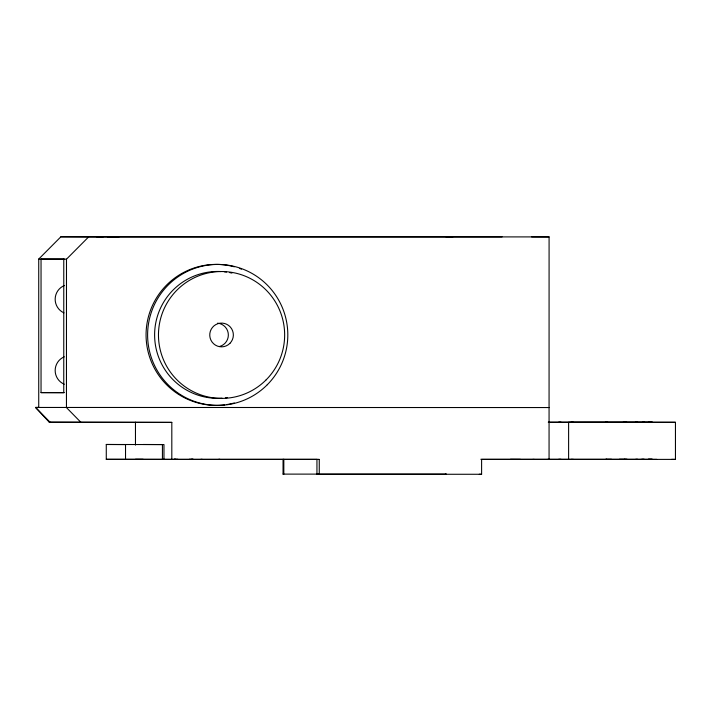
<?xml version="1.0" encoding="UTF-8"?>
<svg xmlns="http://www.w3.org/2000/svg" width="711" height="711" viewBox="0 0 711 711"><rect width="100%" height="100%" fill="white"/><g stroke="black" fill="none" stroke-linecap="round" stroke-linejoin="round"><path stroke-width="1.07" d="M319.257 459.439L316.946 459.43L316.946 474.264L319.257 474.273L319.257 459.439L171.813 459.457L171.813 422.387L49.255 422.21L35.55 407.439L38.732 407.456L38.732 259.062L60.87 236.807L502.082 236.861M64.283 259.071L41.042 259.08L63.777 259.142L63.759 392.694L41.042 392.623L41.042 259.08L38.732 259.062M547.523 459.413L549.061 459.422L549.088 236.905L88.626 236.923L66.487 259.186L66.452 407.572L80.938 422.361M162.428 459.404L106.277 459.324L106.277 444.482L162.428 444.562L162.428 459.404L171.813 459.457M125.527 459.404L125.527 444.571L106.277 444.482M163.965 459.413L163.965 444.571L143.169 444.482M283.049 459.279L283.822 459.279L283.822 474.121L283.049 474.113L283.049 459.279L106.277 459.324M316.946 474.264L481.605 474.273L481.605 459.43L675.45 459.395L675.45 422.298L548.27 422.174M568.613 459.413L568.613 422.325L675.45 422.298M624.969 422.201L624.249 422.201M637.58 422.201L635.767 422.201M637.58 459.297L635.767 459.297M625.093 422.281L625.964 422.281M606.634 422.201L605.923 422.201L607.638 422.201M643.437 422.29L644.308 422.281L642.602 422.281M201.595 459.422L200.875 459.422L202.591 459.422M219.21 459.422L219.992 459.422L218.206 459.422M606.634 459.297L605.923 459.297L611.513 459.297M624.249 459.297L625.04 459.297L619.37 459.288M41.042 392.623L64.283 392.623M38.856 407.439L35.55 407.439L50.126 422.245M549.061 407.554L38.732 407.456M49.255 422.21L171.813 422.387M548.634 422.325L652.342 422.201L648.485 422.183M177.928 459.297L173.999 459.297L175.786 459.306M189.259 459.306L193.188 459.297L191.401 459.297M640.904 459.377L644.308 459.377L642.086 459.386M648.085 459.377L656.742 459.377M283.822 459.279L316.955 459.279M480.814 459.27L652.342 459.297L648.485 459.279M627.315 459.377L625.093 459.386L626.8 459.386M283.049 474.113L446.17 474.113L445.397 474.113M549.088 236.905L531.597 236.861M623.254 422.201L626.8 422.29M96.865 236.843L103.059 236.861M107.45 236.807L119.004 236.843M671.602 459.377L675.45 459.395M135.472 459.297L143.169 459.315M446.01 236.799L452.836 236.834M60.87 236.807L88.626 236.923M558.722 422.21L561.032 422.218M571.049 422.263L573.359 422.281M558.722 459.306L561.032 459.324M571.049 459.359L573.359 459.377M510.427 459.324L520.443 459.368M532.761 459.413L534.308 459.422M479.294 474.255L481.605 474.273M63.777 259.142L66.487 259.186M135.463 422.192L135.472 445.113M239.465 268.403A70.487 70.105 -88.8 0 1 241.5 269.158M234.301 402.968A70.487 70.105 -88.8 0 1 226.916 404.532M224.765 404.835A70.487 70.105 -88.8 0 1 146.235 330.002A70.487 70.105 -88.8 0 1 234.328 266.803M64.274 384.224A14.842 14.762 -89.7 0 1 64.274 356.806M224.303 271.798A63.439 63.092 -88.8 0 1 226.507 272.073M229.777 272.624A63.439 63.092 -88.8 0 1 231.928 273.086M227.573 397.538A63.439 63.092 -88.8 0 1 225.387 397.849M222.081 398.169A63.439 63.092 -88.8 0 1 154.616 335.45A63.439 63.092 -88.8 0 1 221.005 271.54M63.972 312.867A14.842 14.762 -89.7 0 1 64.568 285.458M217.584 323.176A11.874 11.803 -88.8 0 1 219.61 346.47M267.274 384.749A70.487 70.105 -88.8 0 0 235.865 266.829A70.487 70.105 -88.8 0 0 149.994 353.163A70.487 70.105 -88.8 0 0 267.274 384.749M266.163 379.825A63.439 63.092 -88.8 0 0 237.901 273.691A63.439 63.092 -88.8 0 0 160.615 351.394A63.439 63.092 -88.8 0 0 266.163 379.825M229.911 343.36A11.874 11.803 -88.8 0 0 224.623 323.505A11.874 11.803 -88.8 0 0 210.154 338.045A11.874 11.803 -88.8 0 0 229.911 343.36"/></g></svg>
